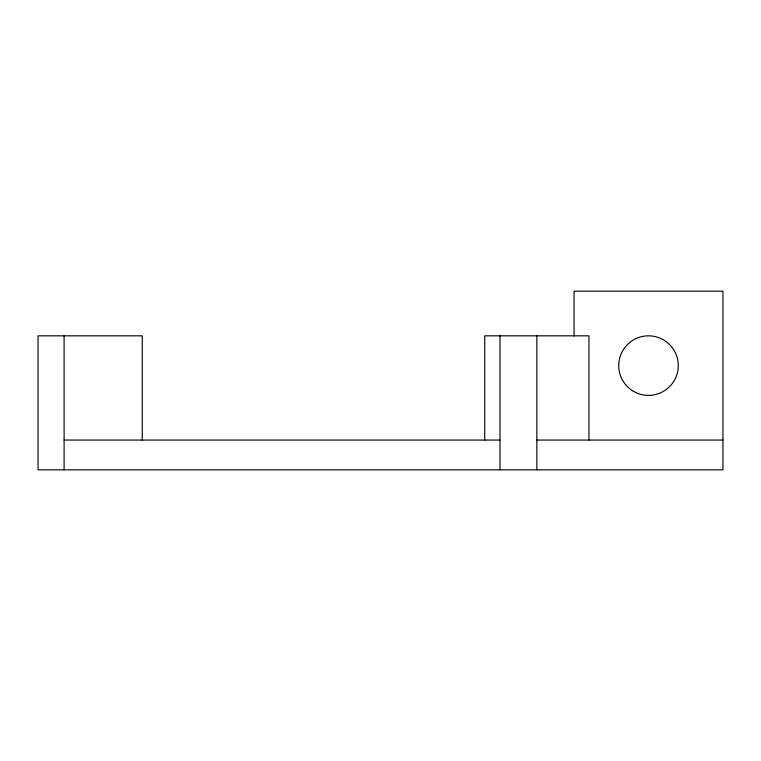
<?xml version="1.0" encoding="UTF-8"?>
<svg xmlns="http://www.w3.org/2000/svg" width="761" height="761" viewBox="0 0 761 761"><rect width="100%" height="100%" fill="white"/><g stroke="black" fill="none" stroke-linecap="round" stroke-linejoin="round"><path stroke-width="1.14" d="M64.105 440.058L499.987 440.058M536.838 440.058L722.95 440.058M588.947 440.058L588.947 335.829L484.728 335.829L484.728 440.058M574.06 336.067L574.06 291.168L722.95 291.168L722.95 469.832L38.05 469.832L38.05 335.829L142.278 335.829L142.278 440.058M536.838 335.829L536.838 469.832M499.987 335.829L499.987 469.832M64.105 335.829L64.105 469.832M633.618 391.401A29.774 29.774 0 0 0 678.279 365.613A29.774 29.774 0 0 0 633.618 339.825A29.774 29.774 0 0 0 633.618 391.401"/></g></svg>
